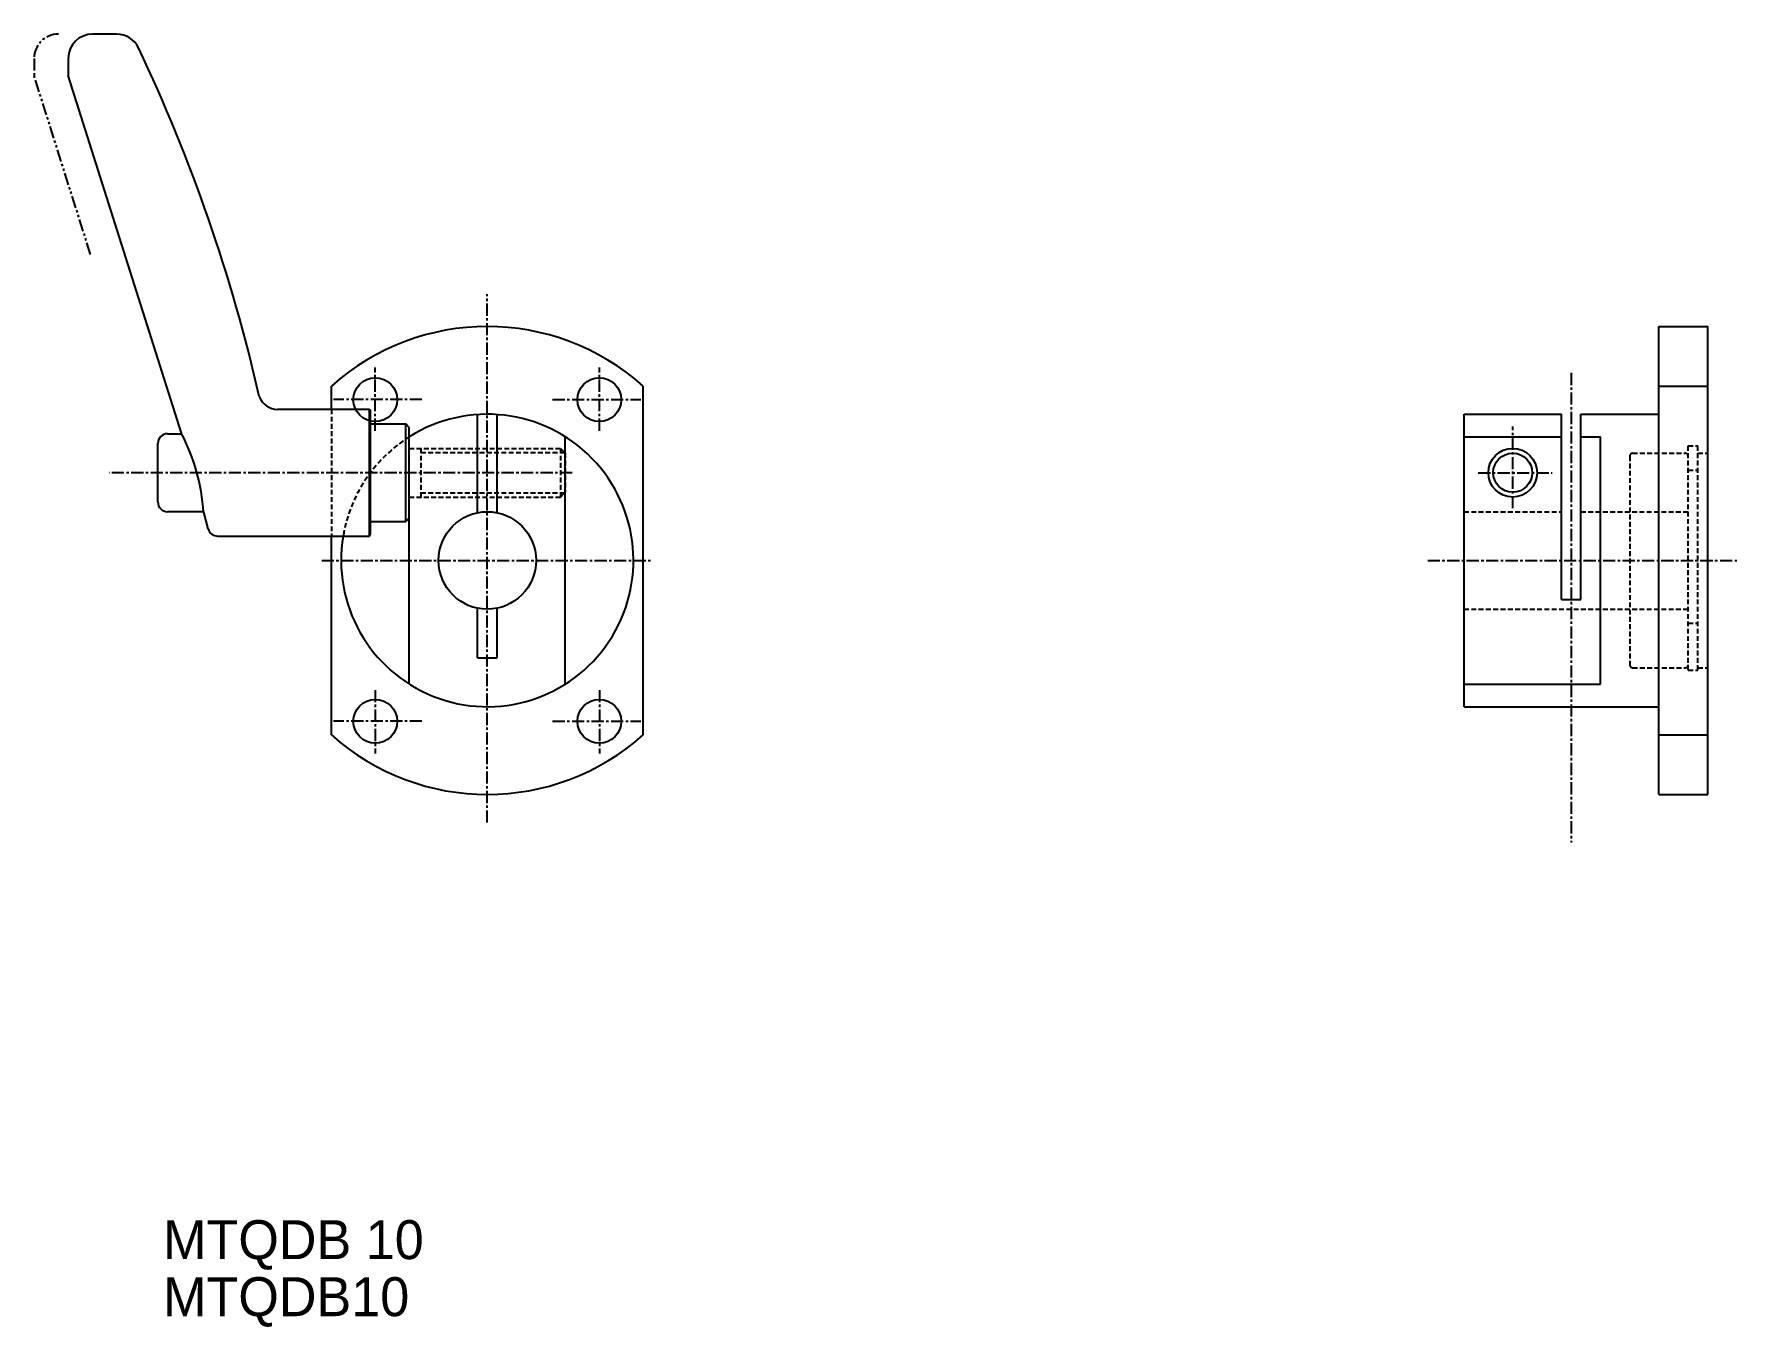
# Model space of a CAD drawing. Extents: x -3 to 171, y -7 to 126.
import ezdxf

# ---------------------------------------------------------------- set-up
doc = ezdxf.new("R2010")
doc.units = 0
for name, pattern in [('CENTER', [2, 1.25, -0.25, 0.25, -0.25]), ('DASHED', [0.75, 0.5, -0.25]), ('PHANTOM', [2.5, 1.25, -0.25, 0.25, -0.25, 0.25, -0.25])]:
    doc.linetypes.add(name, pattern=pattern)
doc.layers.get('0').update_dxf_attribs({"linetype": 'CONTINUOUS'})
doc.layers.add('CENTER', color=1, linetype='CENTER')

msp = doc.modelspace()

# ---------------------------------------------------------------- linework, layer by layer
at = {"color": 7, "linetype": 'CONTINUOUS'}
for p, q in [((5.23, 125.69), (2.77, 125.69)), ((0.27, 123.19), (0.27, 121.43)), ((11.88, 84.75), (0.27, 121.43)), ((163.49, 95.69), (168.49, 95.69)), ((163.49, 47.69), (163.49, 95.69)), ((168.49, 47.69), (168.49, 95.69)), ((27.27, 87.19), (27.27, 89.58)), ((59.27, 53.81), (59.27, 89.58)), ((163.49, 89.58), (168.49, 89.58)), ((31.18, 87.19), (21.76, 87.19)), ((31.18, 87.19), (31.27, 86.99)), ((31.18, 74.19), (31.18, 87.19)), ((31.27, 74.39), (31.27, 86.99)), ((31.27, 85.69), (34.9, 85.69)), ((35.27, 85.33), (34.9, 85.69)), ((34.9, 75.69), (34.9, 85.69)), ((42.27, 76.59), (42.27, 86.66)), ((44.27, 76.59), (44.27, 86.66)), ((143.49, 56.69), (143.49, 86.69)), ((143.49, 86.69), (153.49, 86.69)), ((153.49, 67.69), (153.49, 86.69)), ((155.49, 67.69), (155.49, 86.69)), ((155.49, 86.69), (163.49, 86.69)), ((10.47, 84.69), (11.91, 84.69)), ((35.27, 76.06), (35.27, 85.33)), ((35.27, 59), (35.27, 84.38)), ((51.27, 59), (51.27, 84.38)), ((143.49, 84.38), (153.49, 84.38)), ((155.49, 84.38), (157.49, 84.38)), ((157.49, 59), (157.49, 84.38)), ((9.47, 77.69), (9.47, 83.69)), ((14.16, 76.69), (10.47, 76.69)), ((14.63, 74.92), (14.17, 76.64)), ((31.27, 75.69), (34.9, 75.69)), ((35.27, 76.06), (34.9, 75.69)), ((15.6, 74.19), (31.18, 74.19)), ((27.27, 53.81), (27.27, 74.19)), ((31.18, 74.19), (31.27, 74.39)), ((42.27, 61.69), (42.27, 66.79)), ((44.27, 61.69), (44.27, 66.79)), ((153.49, 67.69), (155.49, 67.69)), ((42.27, 61.69), (44.27, 61.69)), ((143.49, 59), (157.49, 59)), ((143.49, 56.69), (163.49, 56.69)), ((163.49, 53.81), (168.49, 53.81)), ((163.49, 47.69), (168.49, 47.69))]:
    msp.add_line(p, q, dxfattribs=at)
at = {"color": 3, "linetype": 'PHANTOM'}
for p in [(-3.23, 123.19), (2.57, 103.09)]:
    msp.add_line(p, (-3.23, 121.43), dxfattribs=at)
at = {"color": 3, "linetype": 'DASHED'}
for p, q in [((27.27, 87.19), (27.27, 74.19)), ((35.27, 83.19), (50.77, 83.19)), ((36.47, 78.19), (36.47, 83.19)), ((36.47, 82.76), (51.2, 82.76)), ((50.77, 83.19), (50.77, 78.19)), ((50.77, 83.19), (51.27, 82.69)), ((51.27, 82.69), (51.27, 78.69)), ((160.49, 82.39), (160.49, 60.99)), ((160.79, 82.69), (166.19, 82.69)), ((166.49, 83.45), (167.49, 83.45)), ((166.49, 60.44), (166.49, 83.45)), ((167.49, 60.44), (167.49, 83.45)), ((167.49, 82.69), (168.49, 82.69)), ((166.49, 80.95), (167.49, 80.95)), ((50.77, 78.19), (51.27, 78.69)), ((35.27, 78.19), (50.77, 78.19)), ((36.47, 78.63), (51.2, 78.63)), ((143.49, 76.69), (153.49, 76.69)), ((155.49, 76.69), (166.49, 76.69)), ((143.49, 66.69), (166.49, 66.69)), ((166.49, 65.26), (167.49, 65.26)), ((160.79, 60.69), (166.19, 60.69)), ((166.49, 60.44), (167.49, 60.44)), ((167.49, 60.69), (168.49, 60.69))]:
    msp.add_line(p, q, dxfattribs=at)
at = {"color": 7, "linetype": 'CONTINUOUS'}
for centre, radius in [((31.77, 88.19), 2.25), ((54.77, 88.19), 2.25), ((148.49, 80.69), 2), ((43.27, 71.69), 5), ((31.77, 55.19), 2.25), ((54.77, 55.19), 2.25)]:
    msp.add_circle(centre, radius, dxfattribs=at)
at = {"color": 3, "linetype": 'CONTINUOUS'}
msp.add_circle((148.49, 80.69), 2.5, dxfattribs=at)
at = {"color": 3, "linetype": 'PHANTOM'}
msp.add_arc((-0.73, 123.19), 2.5, 90, 180, dxfattribs=at)
at = {"color": 7, "linetype": 'CONTINUOUS'}
for centre, radius, start, end in [((2.77, 123.19), 2.5, 90, 180), ((5.23, 123.19), 2.5, 25.4715, 90), ((-147.65, 50.49), 171.78, 12.7931, 25.4344), ((43.27, 71.69), 24, 48.1897, 131.8103), ((21.76, 89.19), 2, 199.379, 270), ((43.27, 71.69), 15, 170.4059, 122.231), ((10.47, 83.69), 1, 90, 180), ((-6.05, 75.33), 20.25, 3.7106, 27.726), ((10.47, 77.69), 1, 180, 270), ((15.6, 75.19), 1, 195.7247, 270), ((43.27, 71.69), 24, 228.1897, 311.8103)]:
    msp.add_arc(centre, radius, start, end, dxfattribs=at)
at = {"color": 3, "linetype": 'DASHED'}
for centre, radius, start, end in [((43.27, 71.69), 15, 122.231, 170.4059), ((160.79, 82.39), 0.3, 90, 180), ((166.19, 82.39), 0.3, 0, 90), ((160.79, 60.99), 0.3, 180, 270), ((166.19, 60.99), 0.3, 270, 0)]:
    msp.add_arc(centre, radius, start, end, dxfattribs=at)
at = {"layer": 'CENTER', "color": 1, "linetype": 'CENTER'}
for p, q in [((43.27, 44.8), (43.27, 99.02)), ((31.77, 84.99), (31.77, 91.5)), ((54.77, 84.99), (54.77, 91.5)), ((154.49, 90.93), (154.49, 42.75)), ((36.56, 88.19), (27.5, 88.19)), ((49.97, 88.19), (59.03, 88.19)), ((148.49, 77.05), (148.49, 85.42)), ((51.99, 80.69), (4.47, 80.69)), ((144.94, 80.69), (152.52, 80.69)), ((26.28, 71.69), (60.28, 71.69)), ((139.76, 71.69), (171.49, 71.69)), ((163.72, 71.69), (169.71, 71.69)), ((31.77, 58.4), (31.77, 51.89)), ((54.77, 58.4), (54.77, 51.89)), ((36.56, 55.19), (27.5, 55.19)), ((49.97, 55.19), (59.03, 55.19))]:
    msp.add_line(p, q, dxfattribs=at)

# ---------------------------------------------------------------- texts
at = {"color": 7, "linetype": 'CONTINUOUS'}
for s, p in [('MTQDB 10', (10, 0.01)), ('MTQDB10', (10, -5.84))]:
    msp.add_text(s, height=4, dxfattribs=at).set_placement(p)

doc.saveas('drawing.dxf')
